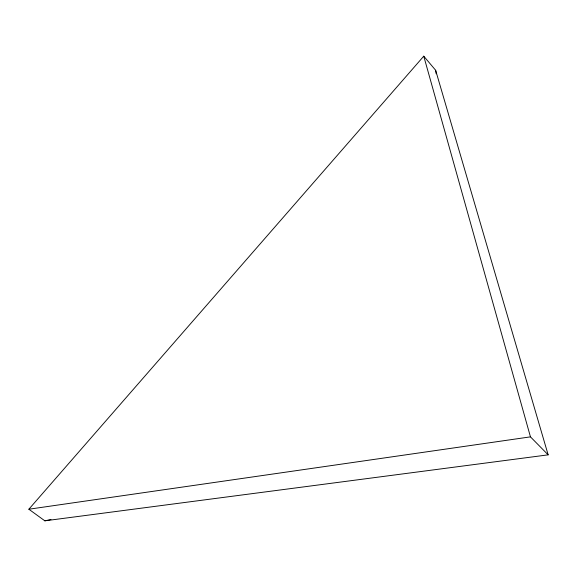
<?xml version="1.0" encoding="UTF-8"?>
<svg xmlns="http://www.w3.org/2000/svg" width="577" height="577" viewBox="0 0 577 577"><rect width="100%" height="100%" fill="white"/><g stroke="black" fill="none" stroke-linecap="round" stroke-linejoin="round"><path stroke-width="0.87" d="M28.85 509.224L423.756 56.178L435.635 70.264L548.15 454.849L44.833 520.822L28.85 509.224L530.458 436.861L548.15 454.849M44.833 520.822L50.978 519.531M423.756 56.178L530.458 436.861M435.635 70.264L436.176 73.827"/></g></svg>
